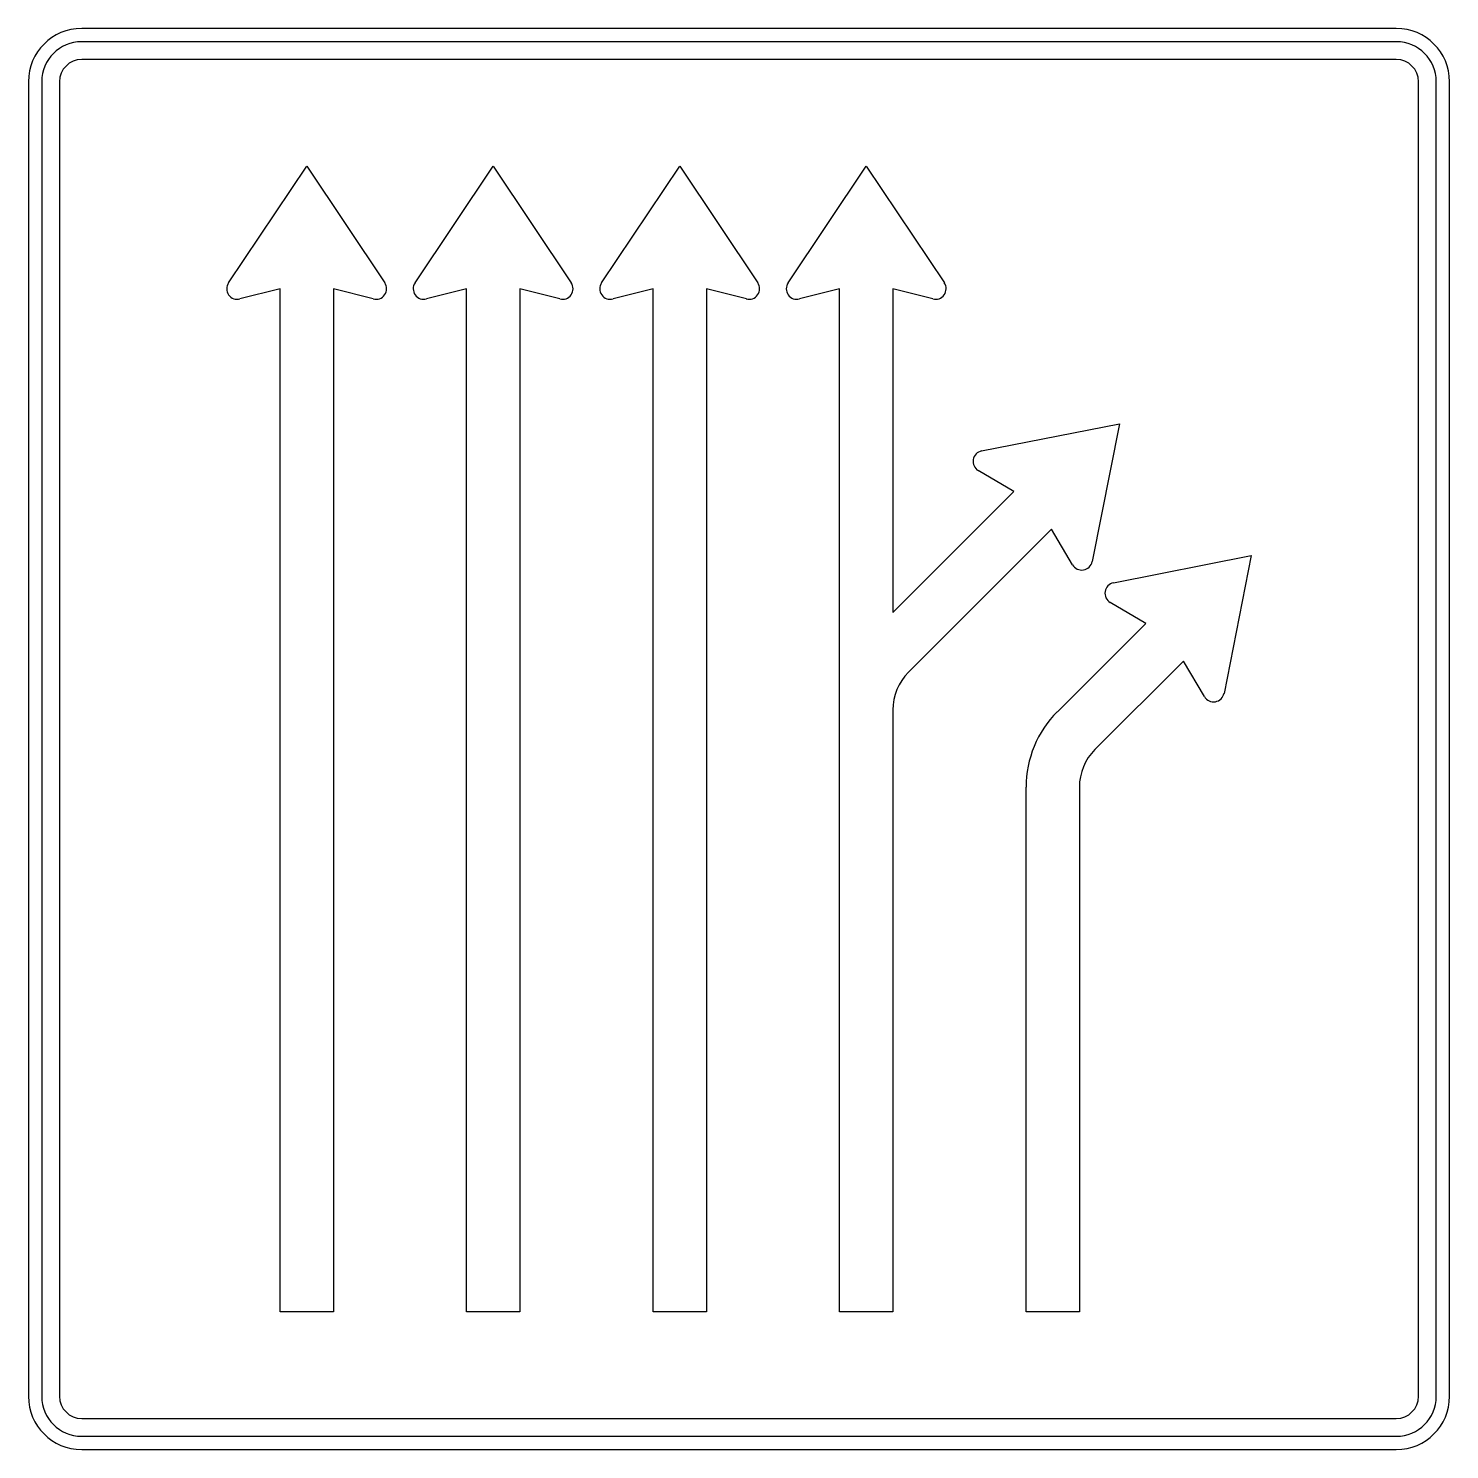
# Model space of a CAD drawing. Extents: x 0 to 1600, y 0 to 1600.
import ezdxf

# ---------------------------------------------------------------- set-up
doc = ezdxf.new("R2010")
doc.units = 0
doc.header["$LTSCALE"] = 25
doc.linetypes.add('AUSGEZOGEN', pattern=[0])
doc.layers.get('0').update_dxf_attribs({"linetype": 'AUSGEZOGEN'})

msp = doc.modelspace()

# ---------------------------------------------------------------- linework, layer by layer
for p, q in [((1540, 1600), (60, 1600)), ((1540, 1585), (60, 1585)), ((1540, 1565), (60, 1565)), ((0, 1540), (0, 60)), ((15, 1540), (15, 60)), ((35, 1540), (35, 60)), ((1565, 60), (1565, 1540)), ((1585, 60), (1585, 1540)), ((1600, 60), (1600, 1540)), ((225.3, 1313.7), (313.3, 1445)), ((313.3, 1445), (401.2, 1313.7)), ((435.3, 1313.7), (523.3, 1445)), ((523.3, 1445), (611.2, 1313.7)), ((645.3, 1313.7), (733.3, 1445)), ((733.3, 1445), (821.2, 1313.7)), ((855.3, 1313.7), (943.3, 1445)), ((943.3, 1445), (1031.2, 1313.7)), ((283.3, 1307), (238.2, 1295.4)), ((283.3, 155), (283.3, 1307)), ((343.3, 1307), (343.3, 155)), ((388.3, 1295.4), (343.3, 1307)), ((493.3, 1307), (448.2, 1295.4)), ((493.3, 155), (493.3, 1307)), ((553.3, 1307), (553.3, 155)), ((598.3, 1295.4), (553.3, 1307)), ((703.3, 1307), (658.2, 1295.4)), ((703.3, 155), (703.3, 1307)), ((763.3, 1307), (763.3, 155)), ((808.3, 1295.4), (763.3, 1307)), ((913.3, 1307), (868.2, 1295.4)), ((913.3, 832.7), (913.3, 1307)), ((973.3, 1307), (973.3, 942.4)), ((1018.3, 1295.4), (973.3, 1307)), ((1073.2, 1124.3), (1228.3, 1155)), ((1228.3, 1155), (1197.6, 999.9)), ((1109.5, 1078.6), (1069.4, 1102.2)), ((973.3, 942.4), (1109.5, 1078.6)), ((1151.9, 1036.2), (990.8, 875.1)), ((1175.5, 996.2), (1151.9, 1036.2)), ((1221.7, 975.9), (1376.7, 1006.5)), ((1376.7, 1006.5), (1346.1, 851.4)), ((1258, 930.1), (1217.9, 953.8)), ((1158.4, 830.6), (1258, 930.1)), ((1300.4, 887.7), (1200.8, 788.2)), ((1324, 847.7), (1300.4, 887.7)), ((913.3, 155), (913.3, 832.7)), ((973.2, 832.7), (973.3, 155)), ((1123.3, 155), (1123.2, 745.8)), ((1183.2, 745.8), (1183.3, 155)), ((343.3, 155), (283.3, 155)), ((553.3, 155), (493.3, 155)), ((763.3, 155), (703.3, 155)), ((973.3, 155), (913.3, 155)), ((1183.3, 155), (1123.3, 155)), ((60, 35), (1540, 35)), ((60, 15), (1540, 15)), ((60, 0), (1540, 0))]:
    msp.add_line(p, q)
for centre, radius, start, end in [((60, 1540), 60, 90, 180), ((1540, 1540), 60, 0, 90), ((60, 1540), 45, 90, 180), ((1540, 1540), 45, 0, 90), ((60, 1540), 25, 90, 180), ((1540, 1540), 25, 0, 90), ((235.2, 1307), 12, 146.195, 284.475), ((391.2, 1307), 12, 255.525, 393.805), ((445.2, 1307), 12, 146.195, 284.475), ((601.2, 1307), 12, 255.525, 393.805), ((655.2, 1307), 12, 146.195, 284.475), ((811.2, 1307), 12, 255.525, 393.805), ((865.2, 1307), 12, 146.19, 284.475), ((1021.2, 1307), 12, 255.53, 393.805), ((1075.5, 1112.5), 12, 101.195, 239.48), ((1185.8, 1002.2), 12, 210.525, 348.805), ((1224, 964.1), 12, 101.195, 239.48), ((1033.2, 832.7), 60, 135, 180), ((1334.3, 853.8), 12, 210.52, 348.805), ((1243.2, 745.8), 120, 135, 180), ((1243.2, 745.8), 60, 135, 180), ((60, 60), 60, 180, 270), ((60, 60), 45, 180, 270), ((60, 60), 25, 180, 270), ((1540, 60), 60, 270, 360), ((1540, 60), 45, 270, 360), ((1540, 60), 25, 270, 360)]:
    msp.add_arc(centre, radius, start, end)

doc.saveas('drawing.dxf')
